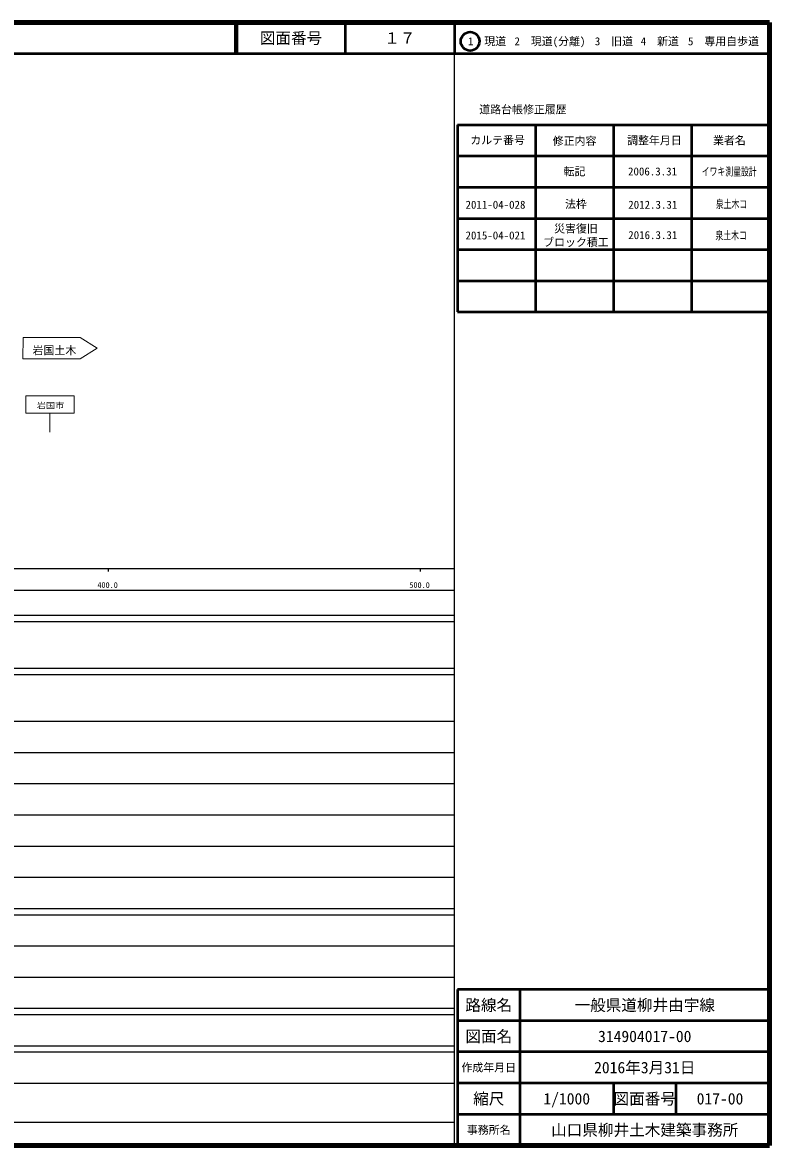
# Model space of a CAD drawing. Units: millimetres, scale not verified. Extents: x 40000 to 680000, y 20000 to 380000.
# Drawn here: x 440552 to 680000, y 20000 to 380000 of the extents above; entities that cross this region are included whole.
import ezdxf
from ezdxf.enums import TextEntityAlignment as Align

# ---------------------------------------------------------------- set-up
doc = ezdxf.new("R2010")
doc.units = ezdxf.units.MM
doc.header["$LTSCALE"] = 1000
for name, color, linetype, lineweight in [('M-STR-HTXT', 7, 'Continuous', 13), ('M-TTL', 2, 'Continuous', 140), ('M-TTL-BAND', 7, 'Continuous', 25), ('M-TTL-FRAM', 2, 'Continuous', 50), ('M-TTL-LINE', 7, 'Continuous', 50)]:
    doc.layers.add(name, color=color, linetype=linetype, lineweight=lineweight)
doc.layers.add('M-TTL-TXT', color=7, linetype='Continuous')
doc.styles.add('ＭＳ ゴシック', font='')
doc.styles.get('ＭＳ ゴシック').set_extended_font_data('MS Gothic')

msp = doc.modelspace()

# ---------------------------------------------------------------- linework, layer by layer
at = {"layer": 'M-STR-HTXT'}
for p, q in [((440724, 279002), (440723, 272134)), ((459050, 278999), (440724, 279002)), ((464481, 275565), (459050, 278999)), ((459049, 272131), (464481, 275565)), ((440723, 272134), (459049, 272131)), ((441603, 260281), (441602, 254758)), ((457115, 260279), (441603, 260281)), ((457114, 254756), (457115, 260279)), ((441602, 254758), (457114, 254756)), ((449357, 248661), (449358, 254757))]:
    msp.add_line(p, q, dxfattribs=at)
at = {"layer": 'M-TTL'}
for p, q in [((680000, 380000), (40000, 380000)), ((680000, 20000), (680000, 380000)), ((40000, 20000), (680000, 20000))]:
    msp.add_line(p, q, dxfattribs=at)
at = {"layer": 'M-TTL-BAND'}
for p, q in [((579000, 20000), (579000, 370000)), ((40000, 205000), (579000, 205000)), ((468000, 205000), (468000, 204000)), ((568000, 205000), (568000, 204000)), ((68000, 198000), (579000, 198000)), ((40000, 190000), (579000, 190000)), ((40000, 188000), (579000, 188000)), ((40000, 173000), (579000, 173000)), ((40000, 171000), (579000, 171000)), ((40000, 156000), (579000, 156000)), ((46000, 146000), (579000, 146000)), ((52000, 136000), (579000, 136000)), ((46000, 126000), (579000, 126000)), ((52000, 116000), (579000, 116000)), ((46000, 106000), (579000, 106000)), ((40000, 96000), (579000, 96000)), ((40000, 94000), (579000, 94000)), ((49000, 84000), (579000, 84000)), ((40000, 74000), (579000, 74000)), ((40000, 64000), (579000, 64000)), ((40000, 62000), (579000, 62000)), ((40000, 52000), (579000, 52000)), ((40000, 50000), (579000, 50000)), ((40000, 40000), (579000, 40000)), ((68000, 27500), (579000, 27500))]:
    msp.add_line(p, q, dxfattribs=at)
at = {"layer": 'M-TTL-FRAM'}
for p, q in [((580000, 347197), (580000, 287197)), ((580000, 347197), (680000, 347197)), ((580000, 287197), (680000, 287197)), ((680000, 70000), (580000, 70000)), ((580000, 70000), (580000, 20000))]:
    msp.add_line(p, q, dxfattribs=at)
at = {"layer": 'M-TTL-LINE'}
for p, q in [((508747, 380000), (508747, 370000)), ((509247, 380000), (509247, 370000)), ((543997, 380000), (543997, 370000)), ((579000, 380000), (579000, 370000)), ((40000, 370000), (680000, 370000)), ((605000, 347197), (605000, 287197)), ((630000, 347197), (630000, 287197)), ((655000, 347197), (655000, 287197)), ((580000, 337197), (680000, 337197)), ((580000, 327197), (680000, 327197)), ((580000, 317197), (680000, 317197)), ((580000, 307197), (680000, 307197)), ((580000, 297197), (680000, 297197)), ((600000, 70000), (600000, 20000)), ((680000, 60000), (580000, 60000)), ((680000, 50000), (580000, 50000)), ((680000, 40000), (580000, 40000)), ((630000, 40000), (630000, 30000)), ((650000, 40000), (650000, 30000)), ((680000, 30000), (580000, 30000))]:
    msp.add_line(p, q, dxfattribs=at)
msp.add_circle((584031, 373958), 3000, dxfattribs=at)

# ---------------------------------------------------------------- texts
at = {"layer": 'M-STR-HTXT', "style": 'ＭＳ ゴシック'}
msp.add_text('岩国土木', height=2566, rotation=359.992, dxfattribs=at).set_placement((443782, 272870), align=Align.BOTTOM_LEFT)
at = {"layer": 'M-STR-HTXT', "style": 'ＭＳ ゴシック', "width": 1.15}
msp.add_text('岩国市', height=1833, rotation=359.992, dxfattribs=at).set_placement((445119, 255738), align=Align.BOTTOM_LEFT)
at = {"layer": 'M-TTL-BAND', "style": 'ＭＳ ゴシック'}
for s, p in [('400.0', (467844, 198195)), ('500.0', (567844, 198195))]:
    msp.add_text(s, height=1833, dxfattribs=at).set_placement(p, align=Align.BOTTOM_CENTER)
at = {"layer": 'M-TTL-LINE', "style": 'ＭＳ ゴシック'}
for s, p in [('災害復旧', (617944, 313922)), ('2015-04-021', (592163, 311739)), ('ブロック積工', (617944, 309540)), ('2016.3.31', (642576, 311847))]:
    msp.add_text(s, height=2566, dxfattribs=at).set_placement(p, align=Align.MIDDLE_CENTER)
at = {"layer": 'M-TTL-LINE', "style": 'ＭＳ ゴシック', "width": 0.7}
msp.add_text('泉土木コ', height=2566, dxfattribs=at).set_placement((667693, 311739), align=Align.MIDDLE_CENTER)
at = {"layer": 'M-TTL-TXT', "style": 'ＭＳ ゴシック'}
for s, height, p in [('図面番号', 3666, (526622, 375000)), ('１７', 3666, (561497, 375000)), ('1\u3000現道', 2566, (589448, 373958)), ('2\u3000現道(分離)', 2566, (609619, 373958)), ('3\u3000旧道', 2566, (630121, 373958)), ('4\u3000新道', 2566, (644824, 373958)), ('5\u3000専用自歩道', 2566, (665228, 373958)), ('道路台帳修正履歴', 2566, (600968, 352113)), ('カルテ番号', 2566, (592839, 342277)), ('修正内容', 2566, (617509, 342023)), ('調整年月日', 2566, (643089, 342197)), ('業者名', 2566, (667134, 342197)), ('転記', 2566, (617500, 332245)), ('2006.3.31', 2566, (642500, 332245)), ('2011-04-028', 2566, (592163, 321580)), ('法枠', 2566, (617944, 321760)), ('2012.3.31', 2566, (642576, 321573)), ('路線名', 3666, (590000, 65000)), ('路線名', 3666, (590000, 65000)), ('一般県道柳井由宇線', 3666, (640000, 65000)), ('図面名', 3666, (590000, 55000)), ('図面名', 3666, (590000, 55000)), ('314904017-00', 3666, (640000, 55000)), ('2016年3月31日', 3666, (640000, 45000)), ('作成年月日', 2566, (590000, 45000)), ('作成年月日', 2566, (590000, 45000)), ('縮尺', 3666, (590000, 35000)), ('縮尺', 3666, (590000, 35000)), ('1/1000', 3666, (615000, 35000)), ('図面番号', 3666, (640000, 35000)), ('図面番号', 3666, (640000, 35000)), ('017-00', 3666, (664125, 35000)), ('事務所名', 2566, (590000, 25000)), ('事務所名', 2566, (590000, 25000)), ('山口県柳井土木建築事務所', 3666, (640000, 25000))]:
    msp.add_text(s, height=height, dxfattribs=at).set_placement(p, align=Align.MIDDLE_CENTER)
at = {"layer": 'M-TTL-TXT', "style": 'ＭＳ ゴシック', "width": 0.7}
for s, p in [('イワキ測量設計', (667077, 332189)), ('泉土木コ', (667832, 321760))]:
    msp.add_text(s, height=2566, dxfattribs=at).set_placement(p, align=Align.MIDDLE_CENTER)

doc.saveas('drawing.dxf')
